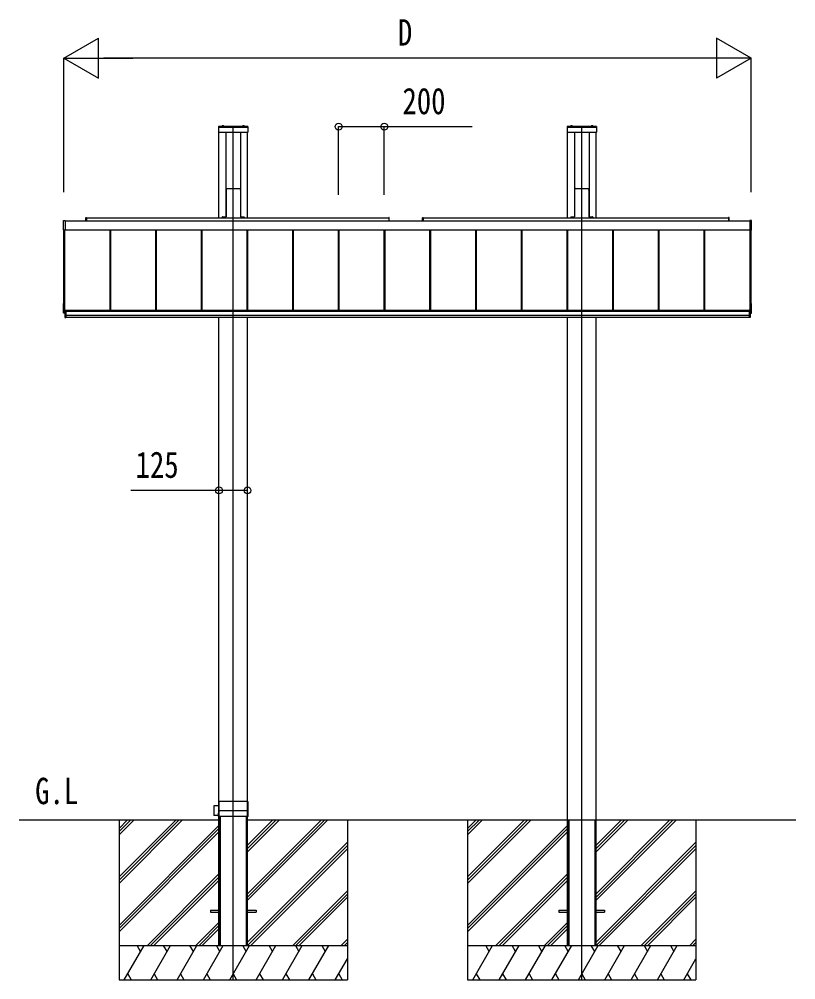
# Model space of a CAD drawing. Units: millimetres, scale not verified. Extents: x -14718 to 14718, y -10395 to 10395.
# Drawn here: x -11362 to -7962, y -7779 to -3576 of the extents above; entities that cross this region are included whole.
import ezdxf
from ezdxf.enums import TextEntityAlignment as Align

# ---------------------------------------------------------------- set-up
doc = ezdxf.new("R2010")
doc.units = ezdxf.units.MM
doc.header["$LTSCALE"] = 40
for name, color, linetype in [('0-2_USER1', 3, 'Continuous'), ('0-4_YKK_12', 2, 'Continuous'), ('0-5_YKK_13', 4, 'Continuous'), ('0-6_YKK_A1', 4, 'Continuous'), ('0-7_YKK_D', 6, 'Continuous')]:
    doc.layers.add(name, color=color, linetype=linetype)
doc.styles.add('ＭＳ ゴシック', font='')
doc.styles.get('ＭＳ ゴシック').set_extended_font_data('MS Gothic')

msp = doc.modelspace()

# ---------------------------------------------------------------- linework, layer by layer
at = {"layer": '0-4_YKK_12'}
for p, q in [((-10425.43, -7779.42), (-10425.43, -4049.42)), ((-8899.43, -7779.42), (-8899.43, -4049.42))]:
    msp.add_line(p, q, dxfattribs=at)
at = {"layer": '0-5_YKK_13'}
for p, q in [((-10489.93, -4046.42), (-10489.93, -4070.42)), ((-10360.93, -4046.42), (-10489.93, -4046.42)), ((-10360.93, -4048.92), (-10489.93, -4048.92)), ((-10360.93, -4049.42), (-10489.93, -4049.42)), ((-10362.93, -4072.42), (-10487.93, -4072.42)), ((-10476.33, -4045.87), (-10476.33, -4045.67)), ((-10475.79, -4046.42), (-10465.08, -4046.42)), ((-10475.68, -4046.42), (-10475.33, -4046.42)), ((-10472.8, -4043.09), (-10471.58, -4045.55)), ((-10470.43, -4046.16), (-10471.58, -4045.55)), ((-10470.43, -4046.16), (-10469.29, -4045.55)), ((-10468.06, -4043.09), (-10469.29, -4045.55)), ((-10464.53, -4045.87), (-10464.53, -4045.67)), ((-10386.33, -4045.87), (-10386.33, -4045.67)), ((-10385.79, -4046.42), (-10375.08, -4046.42)), ((-10382.8, -4043.09), (-10381.58, -4045.55)), ((-10380.43, -4046.16), (-10381.58, -4045.55)), ((-10380.43, -4046.16), (-10379.29, -4045.55)), ((-10378.06, -4043.09), (-10379.29, -4045.55)), ((-10374.53, -4045.87), (-10374.53, -4045.67)), ((-10360.93, -4046.42), (-10360.93, -4070.42)), ((-8963.93, -4046.42), (-8963.93, -4070.42)), ((-8834.93, -4046.42), (-8963.93, -4046.42)), ((-8834.93, -4048.92), (-8963.93, -4048.92)), ((-8834.93, -4049.42), (-8963.93, -4049.42)), ((-8836.93, -4072.42), (-8961.93, -4072.42)), ((-8950.33, -4045.87), (-8950.33, -4045.67)), ((-8949.79, -4046.42), (-8939.08, -4046.42)), ((-8949.68, -4046.42), (-8949.33, -4046.42)), ((-8946.8, -4043.09), (-8945.58, -4045.55)), ((-8944.43, -4046.16), (-8945.58, -4045.55)), ((-8944.43, -4046.16), (-8943.29, -4045.55)), ((-8942.06, -4043.09), (-8943.29, -4045.55)), ((-8938.53, -4045.87), (-8938.53, -4045.67)), ((-8860.33, -4045.87), (-8860.33, -4045.67)), ((-8859.79, -4046.42), (-8849.08, -4046.42)), ((-8856.8, -4043.09), (-8855.58, -4045.55)), ((-8854.43, -4046.16), (-8855.58, -4045.55)), ((-8854.43, -4046.16), (-8853.29, -4045.55)), ((-8852.06, -4043.09), (-8853.29, -4045.55)), ((-8848.53, -4045.87), (-8848.53, -4045.67)), ((-8834.93, -4046.42), (-8834.93, -4070.42)), ((-10456.68, -4323.58), (-10456.68, -4438.63)), ((-10456.32, -4317.73), (-10456.67, -4323.23)), ((-10455.82, -4317.26), (-10453.78, -4317.26)), ((-10453.47, -4317.59), (-10453.78, -4317.26)), ((-10453.47, -4317.59), (-10397.39, -4317.59)), ((-10397.39, -4317.59), (-10397.08, -4317.26)), ((-10397.08, -4317.26), (-10395.04, -4317.26)), ((-10394.54, -4317.73), (-10394.19, -4323.23)), ((-10394.18, -4323.58), (-10394.18, -4438.63)), ((-8930.68, -4323.58), (-8930.68, -4438.63)), ((-8930.32, -4317.73), (-8930.67, -4323.23)), ((-8929.82, -4317.26), (-8927.78, -4317.26)), ((-8927.47, -4317.59), (-8927.78, -4317.26)), ((-8927.47, -4317.59), (-8871.39, -4317.59)), ((-8871.39, -4317.59), (-8871.08, -4317.26)), ((-8871.08, -4317.26), (-8869.04, -4317.26)), ((-8868.54, -4317.73), (-8868.19, -4323.23)), ((-8868.18, -4323.58), (-8868.18, -4438.63)), ((-10473.3, -4441.88), (-10473.3, -4444.81)), ((-10472.8, -4441.38), (-10457.79, -4441.38)), ((-10456.68, -4438.63), (-10456.79, -4440.45)), ((-10394.18, -4438.63), (-10394.07, -4440.45)), ((-10393.07, -4441.38), (-10378.06, -4441.38)), ((-10377.56, -4441.88), (-10377.56, -4444.81)), ((-8947.3, -4441.88), (-8947.3, -4444.81)), ((-8946.8, -4441.38), (-8931.79, -4441.38)), ((-8930.68, -4438.63), (-8930.79, -4440.45)), ((-8868.18, -4438.63), (-8868.07, -4440.45)), ((-8867.07, -4441.38), (-8852.06, -4441.38)), ((-8851.56, -4441.88), (-8851.56, -4444.81)), ((-11168.93, -4498.37), (-11168.93, -4457.35)), ((-8155.93, -4498.37), (-8155.93, -4457.35)), ((-11160.93, -4499.64), (-11168.46, -4499.18)), ((-11160.93, -4499.14), (-11160.93, -4499.64)), ((-8163.93, -4499.14), (-8163.93, -4499.64)), ((-8163.93, -4499.64), (-8156.4, -4499.18)), ((-11168.93, -4861.73), (-11168.93, -4820.71)), ((-11168.46, -4820.21), (-11167.43, -4820.15)), ((-8156.4, -4820.21), (-8157.43, -4820.15)), ((-8155.93, -4861.73), (-8155.93, -4820.71)), ((-11162.43, -4862.91), (-11168.46, -4862.54)), ((-11162.43, -4849.64), (-11162.43, -4880.91)), ((-11162.43, -4849.64), (-11158.93, -4849.64)), ((-11158.93, -4872.08), (-11162.43, -4872.08)), ((-11159.43, -4849.64), (-11159.43, -4880.91)), ((-11158.93, -4849.64), (-11158.93, -4880.91)), ((-8165.93, -4849.64), (-8165.93, -4880.91)), ((-8162.43, -4849.64), (-8165.93, -4849.64)), ((-8165.93, -4872.08), (-8162.43, -4872.08)), ((-8165.43, -4849.64), (-8165.43, -4880.91)), ((-8162.43, -4849.64), (-8162.43, -4880.91)), ((-8162.43, -4862.91), (-8156.4, -4862.54)), ((-11162.43, -4880.91), (-11158.93, -4880.91)), ((-8162.43, -4880.91), (-8165.93, -4880.91)), ((-10510.43, -7018.71), (-10510.43, -7060.12)), ((-10490.24, -7018.07), (-10510.14, -7018.41)), ((-10490.08, -6999.72), (-10490.34, -7028.6)), ((-10361.08, -6999.42), (-10489.78, -6999.42)), ((-10488.93, -7064.12), (-10488.93, -6999.72)), ((-10487.93, -6999.72), (-10487.93, -7064.12)), ((-10362.93, -7064.12), (-10362.93, -6999.72)), ((-10361.93, -6999.72), (-10361.93, -7064.12)), ((-10360.43, -7039.42), (-10360.78, -6999.72)), ((-10490.24, -7060.77), (-10510.14, -7060.42)), ((-10490.34, -7028.6), (-10488.93, -7028.6)), ((-10490.22, -7064.12), (-10490.34, -7050.24)), ((-10490.34, -7050.24), (-10488.93, -7050.24)), ((-10360.43, -7039.42), (-10488.93, -7039.42)), ((-10360.65, -7064.12), (-10360.43, -7039.42)), ((-10360.95, -7064.42), (-10489.92, -7064.42))]:
    msp.add_line(p, q, dxfattribs=at)
for points in [[(-11168.46, -4456.85), (-11160.93, -4456.39), (-11160.93, -4456.89), (-11160.93, -4499.14)], [(-8156.4, -4456.85), (-8163.93, -4456.39), (-8163.93, -4456.89), (-8163.93, -4499.14)]]:
    msp.add_lwpolyline(points, dxfattribs=at)
for centre, radius, start, end in [((-10487.93, -4070.42), 2, 180, 270), ((-10475.79, -4045.87), 0.545, 180, 270), ((-10475.78, -4045.67), 0.55, 138.43917, 180), ((-10470.43, -4050.42), 7.7, 41.56083, 138.43917), ((-10465.08, -4045.87), 0.545, 270, 0), ((-10465.08, -4045.67), 0.55, 0, 41.56083), ((-10385.79, -4045.87), 0.545, 180, 270), ((-10385.78, -4045.67), 0.55, 138.43917, 180), ((-10380.43, -4050.42), 7.7, 41.56083, 138.43917), ((-10375.08, -4045.87), 0.545, 270, 0), ((-10375.08, -4045.67), 0.55, 0, 41.56083), ((-10362.93, -4070.42), 2, 270, 0), ((-8961.93, -4070.42), 2, 180, 270), ((-8949.79, -4045.87), 0.545, 180, 270), ((-8949.78, -4045.67), 0.55, 138.43917, 180), ((-8944.43, -4050.42), 7.7, 41.56083, 138.43917), ((-8939.08, -4045.87), 0.545, 270, 0), ((-8939.08, -4045.67), 0.55, 0, 41.56083), ((-8859.79, -4045.87), 0.545, 180, 270), ((-8859.78, -4045.67), 0.55, 138.43917, 180), ((-8854.43, -4050.42), 7.7, 41.56083, 138.43917), ((-8849.08, -4045.87), 0.545, 270, 0), ((-8849.08, -4045.67), 0.55, 0, 41.56083), ((-8836.93, -4070.42), 2, 270, 0), ((-11168.43, -4457.35), 0.497, 93.16944, 179.94772), ((-8156.43, -4457.35), 0.497, 0.05228, 86.83056), ((-11168.06, -4498.41), 0.873, 177.74142, 242.53793), ((-8156.8, -4498.41), 0.873, 297.46207, 2.25858), ((-11168.43, -4820.71), 0.497, 93.16944, 179.94772), ((-8156.43, -4820.71), 0.497, 0.05228, 86.83056), ((-11168.06, -4861.77), 0.873, 177.74142, 242.53793), ((-8156.8, -4861.77), 0.873, 297.46207, 2.25858), ((-10510.13, -7018.71), 0.3, 91, 180), ((-10489.78, -6999.72), 0.3, 90, 179.5), ((-10489.23, -6999.72), 0.3, 0, 90), ((-10487.63, -6999.72), 0.3, 90, 180), ((-10363.23, -6999.72), 0.3, 0, 90), ((-10361.63, -6999.72), 0.3, 90, 180), ((-10361.08, -6999.72), 0.3, 0.5, 90), ((-10510.13, -7060.12), 0.3, 180, 269), ((-10489.92, -7064.12), 0.3, 180.5, 270), ((-10489.23, -7064.12), 0.3, 270, 0), ((-10487.63, -7064.12), 0.3, 180, 270), ((-10363.23, -7064.12), 0.3, 270, 0), ((-10361.63, -7064.12), 0.3, 180, 270), ((-10360.95, -7064.12), 0.3, 270, 359.5)]:
    msp.add_arc(centre, radius, start, end, dxfattribs=at)
for centre, major_axis, ratio, start_param, end_param in [((-10456.64, -4323.23), (0.031, 0.5), 0.061627, 1.5746234, 2.3600215), ((-10455.82, -4317.77), (0.346, -0.364), 0.996462, 2.3838095, 3.8892836), ((-10395.04, -4317.77), (-0.346, -0.364), 0.996462, 2.3939017, 3.8993758), ((-10394.22, -4323.23), (-0.031, 0.5), 0.061627, 3.9231638, 4.7085619), ((-8930.64, -4323.23), (0.031, 0.5), 0.061627, 1.5746234, 2.3600215), ((-8929.82, -4317.77), (0.346, -0.364), 0.996462, 2.3838095, 3.8892836), ((-8869.04, -4317.77), (-0.346, -0.364), 0.996462, 2.3939017, 3.8993758), ((-8868.22, -4323.23), (-0.031, 0.5), 0.061627, 3.9231638, 4.7085619), ((-10472.8, -4441.89), (0.355, -0.355), 0.99628, 2.358058, 3.9251274), ((-10457.79, -4440.38), (0.691, -0.728), 0.996462, 5.5254021, 7.0308762), ((-10393.07, -4440.38), (-0.691, -0.728), 0.996462, 5.5354944, 7.0409685), ((-10378.06, -4441.89), (-0.355, -0.355), 0.99628, 2.358058, 3.9251274), ((-8946.8, -4441.89), (0.355, -0.355), 0.99628, 2.358058, 3.9251274), ((-8931.79, -4440.38), (0.691, -0.728), 0.996462, 5.5254021, 7.0308762), ((-8867.07, -4440.38), (-0.691, -0.728), 0.996462, 5.5354944, 7.0409685), ((-8852.06, -4441.89), (-0.355, -0.355), 0.99628, 2.358058, 3.9251274)]:
    msp.add_ellipse(centre, major_axis=major_axis, ratio=ratio, start_param=start_param, end_param=end_param, dxfattribs=at)
at = {"layer": '0-6_YKK_A1'}
for p, q in [((-10487.93, -4444.81), (-10487.93, -4072.42)), ((-10457.43, -4072.42), (-10457.43, -4441.32)), ((-10393.43, -4072.42), (-10393.43, -4441.32)), ((-10362.93, -4444.81), (-10362.93, -4072.42)), ((-8961.93, -4444.81), (-8961.93, -4072.42)), ((-8931.43, -4072.42), (-8931.43, -4441.32)), ((-8867.43, -4072.42), (-8867.43, -4441.32)), ((-8836.93, -4444.81), (-8836.93, -4072.42)), ((-11070.93, -4457.93), (-11070.93, -4445.4)), ((-11068.43, -4444.81), (-9744.53, -4444.81)), ((-11068.43, -4444.81), (-11068.43, -4457.93)), ((-10457.43, -4416.22), (-10456.68, -4416.22)), ((-10394.18, -4416.22), (-10393.43, -4416.22)), ((-9744.53, -4444.81), (-9744.53, -4457.93)), ((-9742.03, -4457.93), (-9742.03, -4445.4)), ((-9597.03, -4457.93), (-9597.03, -4445.4)), ((-9594.53, -4444.81), (-8256.43, -4444.81)), ((-9594.53, -4444.81), (-9594.53, -4457.93)), ((-8931.43, -4416.22), (-8930.68, -4416.22)), ((-8868.18, -4416.22), (-8867.43, -4416.22)), ((-8256.43, -4444.81), (-8256.43, -4457.93)), ((-8253.93, -4457.93), (-8253.93, -4445.4)), ((-11160.93, -4457.93), (-8163.93, -4457.93)), ((-11167.43, -4861.35), (-11167.43, -4499.24)), ((-11162.43, -4849.64), (-11162.43, -4499.55)), ((-11160.93, -4497.84), (-8163.93, -4497.84)), ((-11160.93, -4498.11), (-8163.93, -4498.11)), ((-10963.93, -4850.03), (-10963.93, -4498.11)), ((-10963.53, -4850.03), (-10963.53, -4498.11)), ((-10960.93, -4850.03), (-10960.93, -4498.11)), ((-10763.93, -4850.03), (-10763.93, -4498.11)), ((-10761.33, -4850.03), (-10761.33, -4498.11)), ((-10760.93, -4850.03), (-10760.93, -4498.11)), ((-10563.93, -4850.03), (-10563.93, -4498.11)), ((-10561.33, -4850.03), (-10561.33, -4498.11)), ((-10560.93, -4850.03), (-10560.93, -4498.11)), ((-10363.93, -4850.03), (-10363.93, -4498.11)), ((-10361.33, -4850.03), (-10361.33, -4498.11)), ((-10360.93, -4850.03), (-10360.93, -4498.11)), ((-10163.93, -4850.03), (-10163.93, -4498.11)), ((-10161.33, -4850.03), (-10161.33, -4498.11)), ((-10160.93, -4850.03), (-10160.93, -4498.11)), ((-9963.93, -4850.03), (-9963.93, -4498.11)), ((-9961.33, -4850.03), (-9961.33, -4498.11)), ((-9960.93, -4850.03), (-9960.93, -4498.11)), ((-9763.93, -4850.03), (-9763.93, -4498.11)), ((-9761.33, -4850.03), (-9761.33, -4498.11)), ((-9760.93, -4850.03), (-9760.93, -4498.11)), ((-9563.93, -4850.03), (-9563.93, -4498.11)), ((-9561.33, -4850.03), (-9561.33, -4498.11)), ((-9560.93, -4850.03), (-9560.93, -4498.11)), ((-9363.93, -4850.03), (-9363.93, -4498.11)), ((-9361.33, -4850.03), (-9361.33, -4498.11)), ((-9360.93, -4850.03), (-9360.93, -4498.11)), ((-9163.93, -4850.03), (-9163.93, -4498.11)), ((-9161.33, -4850.03), (-9161.33, -4498.11)), ((-9160.93, -4850.03), (-9160.93, -4498.11)), ((-8963.93, -4850.03), (-8963.93, -4498.11)), ((-8961.33, -4850.03), (-8961.33, -4498.11)), ((-8960.93, -4850.03), (-8960.93, -4498.11)), ((-8763.93, -4850.03), (-8763.93, -4498.11)), ((-8761.33, -4850.03), (-8761.33, -4498.11)), ((-8760.93, -4850.03), (-8760.93, -4498.11)), ((-8563.93, -4850.03), (-8563.93, -4498.11)), ((-8561.33, -4850.03), (-8561.33, -4498.11)), ((-8560.93, -4850.03), (-8560.93, -4498.11)), ((-8363.93, -4850.03), (-8363.93, -4498.11)), ((-8361.33, -4850.03), (-8361.33, -4498.11)), ((-8360.93, -4850.03), (-8360.93, -4498.11)), ((-8162.43, -4849.64), (-8162.43, -4499.55)), ((-8157.43, -4861.35), (-8157.43, -4499.24)), ((-11167.43, -4861.35), (-11162.43, -4861.35)), ((-11158.93, -4850.03), (-8165.93, -4850.03)), ((-11158.93, -4853.77), (-8165.93, -4853.77)), ((-11158.93, -4853.77), (-8165.93, -4853.77)), ((-11158.93, -4870.69), (-8165.93, -4870.69)), ((-8157.43, -4861.35), (-8162.43, -4861.35)), ((-11158.93, -4879.42), (-8165.93, -4879.42)), ((-10487.93, -7629.42), (-10487.93, -4879.42)), ((-10362.93, -7629.42), (-10362.93, -4879.42)), ((-8961.93, -7629.42), (-8961.93, -4879.42)), ((-8836.93, -7629.42), (-8836.93, -4879.42)), ((-11362.43, -7079.42), (-10487.93, -7079.42)), ((-10925.43, -7079.42), (-10925.43, -7779.42)), ((-10661.46, -7079.42), (-10925.43, -7343.39)), ((-10873.59, -7079.42), (-10925.43, -7131.26)), ((-10675.6, -7079.42), (-10925.43, -7329.25)), ((-10647.32, -7079.42), (-10925.43, -7357.53)), ((-10887.73, -7079.42), (-10925.43, -7117.12)), ((-10859.45, -7079.42), (-10925.43, -7145.4)), ((-10486.23, -7066.42), (-10482.73, -7066.42)), ((-10486.23, -7066.42), (-10486.23, -7629.42)), ((-10482.73, -7066.42), (-10482.73, -7629.42)), ((-10368.13, -7066.42), (-10364.63, -7066.42)), ((-10368.13, -7066.42), (-10368.13, -7629.42)), ((-10364.63, -7066.42), (-10364.63, -7629.42)), ((-10362.93, -7079.42), (-8961.93, -7079.42)), ((-10025.06, -7079.42), (-10362.93, -7417.29)), ((-10237.19, -7079.42), (-10362.93, -7205.15)), ((-10039.2, -7079.42), (-10362.93, -7403.14)), ((-10010.92, -7079.42), (-10362.93, -7431.43)), ((-10251.34, -7079.42), (-10362.93, -7191.01)), ((-10223.05, -7079.42), (-10362.93, -7219.3)), ((-9925.43, -7079.42), (-9925.43, -7779.42)), ((-9399.43, -7079.42), (-9399.43, -7779.42)), ((-9135.46, -7079.42), (-9399.43, -7343.39)), ((-9347.59, -7079.42), (-9399.43, -7131.26)), ((-9149.6, -7079.42), (-9399.43, -7329.25)), ((-9121.32, -7079.42), (-9399.43, -7357.53)), ((-9361.73, -7079.42), (-9399.43, -7117.12)), ((-9333.45, -7079.42), (-9399.43, -7145.4)), ((-8961.93, -7079.42), (-8836.93, -7079.42)), ((-8960.23, -7079.42), (-8960.23, -7629.42)), ((-8956.73, -7079.42), (-8956.73, -7629.42)), ((-8842.13, -7079.42), (-8842.13, -7629.42)), ((-8838.63, -7079.42), (-8838.63, -7629.42)), ((-8836.93, -7079.42), (-7962.43, -7079.42)), ((-8499.06, -7079.42), (-8836.93, -7417.29)), ((-8711.19, -7079.42), (-8836.93, -7205.15)), ((-8513.2, -7079.42), (-8836.93, -7403.14)), ((-8484.92, -7079.42), (-8836.93, -7431.43)), ((-8725.34, -7079.42), (-8836.93, -7191.01)), ((-8697.05, -7079.42), (-8836.93, -7219.3)), ((-8399.43, -7079.42), (-8399.43, -7779.42)), ((-10487.93, -7103.88), (-10925.43, -7541.38)), ((-10487.93, -7118.02), (-10925.43, -7555.52)), ((-10487.93, -7132.16), (-10925.43, -7569.66)), ((-8961.93, -7103.88), (-9399.43, -7541.38)), ((-8961.93, -7118.02), (-9399.43, -7555.52)), ((-8961.93, -7132.16), (-9399.43, -7569.66)), ((-9925.43, -7177.78), (-10362.93, -7615.28)), ((-8399.43, -7177.78), (-8836.93, -7615.28)), ((-9925.43, -7191.92), (-10362.93, -7629.42)), ((-9925.43, -7206.06), (-10348.79, -7629.42)), ((-8399.43, -7191.92), (-8836.93, -7629.42)), ((-8399.43, -7206.06), (-8822.79, -7629.42)), ((-10487.93, -7316.01), (-10801.34, -7629.42)), ((-10487.93, -7330.15), (-10787.19, -7629.42)), ((-10487.93, -7344.3), (-10773.05, -7629.42)), ((-8961.93, -7316.01), (-9275.34, -7629.42)), ((-8961.93, -7330.15), (-9261.19, -7629.42)), ((-8961.93, -7344.3), (-9247.05, -7629.42)), ((-9925.43, -7389.91), (-10164.94, -7629.42)), ((-8399.43, -7389.91), (-8638.94, -7629.42)), ((-9925.43, -7404.05), (-10150.8, -7629.42)), ((-9925.43, -7418.19), (-10136.66, -7629.42)), ((-8399.43, -7404.05), (-8624.8, -7629.42)), ((-8399.43, -7418.19), (-8610.66, -7629.42)), ((-10525.43, -7474.92), (-10525.43, -7483.92)), ((-10525.43, -7474.92), (-10487.93, -7474.92)), ((-10362.93, -7474.92), (-10325.43, -7474.92)), ((-10325.43, -7474.92), (-10325.43, -7483.92)), ((-8999.43, -7474.92), (-8999.43, -7483.92)), ((-8999.43, -7474.92), (-8961.93, -7474.92)), ((-8836.93, -7474.92), (-8799.43, -7474.92)), ((-8799.43, -7474.92), (-8799.43, -7483.92)), ((-10525.43, -7483.92), (-10487.93, -7483.92)), ((-10362.93, -7483.92), (-10325.43, -7483.92)), ((-8999.43, -7483.92), (-8961.93, -7483.92)), ((-8836.93, -7483.92), (-8799.43, -7483.92)), ((-10487.93, -7528.14), (-10589.2, -7629.42)), ((-10487.93, -7542.29), (-10575.06, -7629.42)), ((-10487.93, -7556.43), (-10560.92, -7629.42)), ((-8961.93, -7528.14), (-9063.2, -7629.42)), ((-8961.93, -7542.29), (-9049.06, -7629.42)), ((-8961.93, -7556.43), (-9034.92, -7629.42)), ((-9925.43, -7602.04), (-9952.81, -7629.42)), ((-8399.43, -7602.04), (-8426.81, -7629.42)), ((-10925.43, -7629.42), (-9925.43, -7629.42)), ((-10902.31, -7779.42), (-10815.71, -7629.42)), ((-10830.71, -7655.4), (-10845.71, -7629.42)), ((-10786.84, -7779.42), (-10700.24, -7629.42)), ((-10715.24, -7655.4), (-10730.24, -7629.42)), ((-10671.37, -7779.42), (-10584.77, -7629.42)), ((-10599.77, -7655.4), (-10614.77, -7629.42)), ((-10555.9, -7779.42), (-10469.3, -7629.42)), ((-10484.3, -7655.4), (-10499.3, -7629.42)), ((-10487.93, -7629.42), (-10362.93, -7629.42)), ((-10440.43, -7779.42), (-10353.83, -7629.42)), ((-10368.83, -7655.4), (-10383.83, -7629.42)), ((-10324.96, -7779.42), (-10238.36, -7629.42)), ((-10253.36, -7655.4), (-10268.36, -7629.42)), ((-10209.49, -7779.42), (-10122.89, -7629.42)), ((-10152.89, -7629.42), (-10137.89, -7655.4)), ((-10094.02, -7779.42), (-10007.42, -7629.42)), ((-10037.42, -7629.42), (-10022.42, -7655.4)), ((-9925.43, -7616.18), (-9938.67, -7629.42)), ((-9399.43, -7629.42), (-8399.43, -7629.42)), ((-9376.31, -7779.42), (-9289.71, -7629.42)), ((-9304.71, -7655.4), (-9319.71, -7629.42)), ((-9260.84, -7779.42), (-9174.24, -7629.42)), ((-9189.24, -7655.4), (-9204.24, -7629.42)), ((-9145.37, -7779.42), (-9058.77, -7629.42)), ((-9073.77, -7655.4), (-9088.77, -7629.42)), ((-9029.9, -7779.42), (-8943.3, -7629.42)), ((-8958.3, -7655.4), (-8973.3, -7629.42)), ((-8961.93, -7629.42), (-8836.93, -7629.42)), ((-8914.43, -7779.42), (-8827.83, -7629.42)), ((-8842.83, -7655.4), (-8857.83, -7629.42)), ((-8798.96, -7779.42), (-8712.36, -7629.42)), ((-8727.36, -7655.4), (-8742.36, -7629.42)), ((-8683.49, -7779.42), (-8596.89, -7629.42)), ((-8626.89, -7629.42), (-8611.89, -7655.4)), ((-8568.02, -7779.42), (-8481.42, -7629.42)), ((-8511.42, -7629.42), (-8496.42, -7655.4)), ((-8399.43, -7616.18), (-8412.67, -7629.42)), ((-9978.55, -7779.42), (-9925.43, -7687.41)), ((-8452.55, -7779.42), (-8399.43, -7687.41)), ((-10887.31, -7753.44), (-10872.31, -7779.42)), ((-10771.84, -7753.44), (-10756.84, -7779.42)), ((-10656.37, -7753.44), (-10641.37, -7779.42)), ((-10540.9, -7753.44), (-10525.9, -7779.42)), ((-10425.43, -7753.44), (-10410.43, -7779.42)), ((-10309.96, -7753.44), (-10294.96, -7779.42)), ((-10194.49, -7753.44), (-10179.49, -7779.42)), ((-10079.02, -7753.44), (-10064.02, -7779.42)), ((-9963.55, -7753.44), (-9948.55, -7779.42)), ((-9361.31, -7753.44), (-9346.31, -7779.42)), ((-9245.84, -7753.44), (-9230.84, -7779.42)), ((-9130.37, -7753.44), (-9115.37, -7779.42)), ((-9014.9, -7753.44), (-8999.9, -7779.42)), ((-8899.43, -7753.44), (-8884.43, -7779.42)), ((-8783.96, -7753.44), (-8768.96, -7779.42)), ((-8668.49, -7753.44), (-8653.49, -7779.42)), ((-8553.02, -7753.44), (-8538.02, -7779.42)), ((-8437.55, -7753.44), (-8422.55, -7779.42)), ((-10925.43, -7779.42), (-9925.43, -7779.42)), ((-9399.43, -7779.42), (-8399.43, -7779.42))]:
    msp.add_line(p, q, dxfattribs=at)
for points in [[(-11069.99, -4444.4), (-11068.43, -4444.31), (-11068.43, -4445.31), (-11068.43, -4457.93)], [(-9742.97, -4444.4), (-9744.53, -4444.31), (-9744.53, -4445.31), (-9744.53, -4457.93)], [(-9596.09, -4444.4), (-9594.53, -4444.31), (-9594.53, -4445.31), (-9594.53, -4457.93)], [(-8254.87, -4444.4), (-8256.43, -4444.31), (-8256.43, -4445.31), (-8256.43, -4457.93)]]:
    msp.add_lwpolyline(points, dxfattribs=at)
for centre, start, end in [((-11069.93, -4445.4), 93.5, 180), ((-9743.03, -4445.4), 0, 86.5), ((-9596.03, -4445.4), 93.5, 180), ((-8254.93, -4445.4), 0, 86.5)]:
    msp.add_arc(centre, 1, start, end, dxfattribs=at)
at = {"layer": '0-7_YKK_D'}
for p, q in [((-11167.43, -3746.42), (-11015.88, -3658.92)), ((-11015.88, -3833.92), (-11015.88, -3658.92)), ((-8157.43, -3746.42), (-8308.99, -3658.92)), ((-8308.99, -3658.92), (-8308.99, -3833.92)), ((-11167.43, -4332.89), (-11167.43, -3745.42)), ((-11167.43, -3746.42), (-11015.88, -3833.92)), ((-11167.43, -3746.42), (-10864.32, -3746.42)), ((-8332.43, -3746.42), (-10992.43, -3746.42)), ((-8157.43, -3746.42), (-8460.54, -3746.42)), ((-8157.43, -3746.42), (-8308.99, -3833.92)), ((-8157.43, -4332.89), (-8157.43, -3745.42)), ((-9963.93, -4344.81), (-9963.93, -4045.42)), ((-9763.93, -4344.81), (-9763.93, -4045.42))]:
    msp.add_line(p, q, dxfattribs=at)
for points in [[(-9963.93, -4046.42), (-9763.93, -4046.42), (-9378.83, -4046.42)], [(-10362.93, -5637.92), (-10487.93, -5637.92), (-10873.03, -5637.92)]]:
    msp.add_lwpolyline(points, dxfattribs=at)
for centre in [(-9963.93, -4046.42), (-9763.93, -4046.42), (-10487.93, -5637.92), (-10362.93, -5637.92)]:
    msp.add_circle(centre, 14.88, dxfattribs=at)

# ---------------------------------------------------------------- texts
at = {"layer": '0-2_USER1', "style": 'ＭＳ ゴシック', "width": 0.8}
msp.add_text('G.L', height=115.5, dxfattribs=at).set_placement((-11292.5, -7045.5), align=Align.BOTTOM_LEFT)
at = {"layer": '0-7_YKK_D', "style": 'ＭＳ ゴシック', "width": 0.8}
for s, p in [('D', (-9704.43, -3726.42)), ('200', (-9684.43, -4026.42)), ('125', (-10853.03, -5617.92))]:
    msp.add_text(s, height=115.5, dxfattribs=at).set_placement(p, align=Align.BOTTOM_LEFT)

doc.saveas('drawing.dxf')
